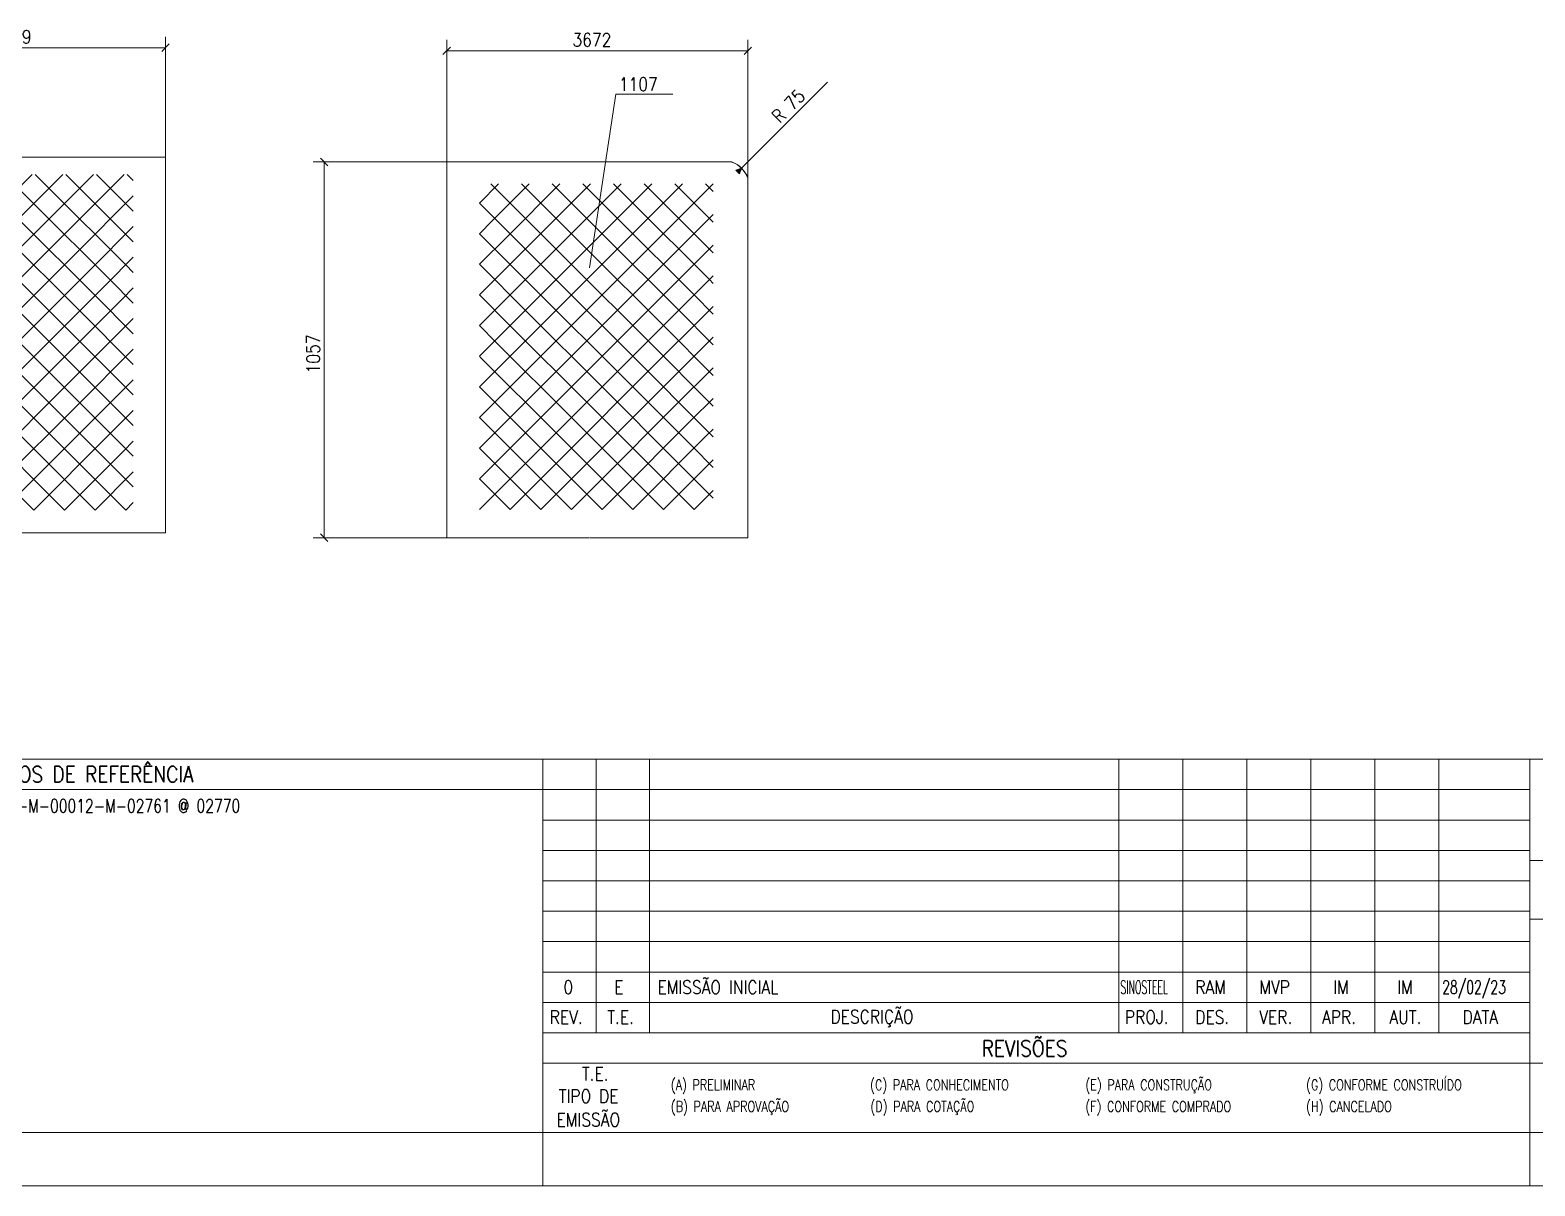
# Model space of a CAD drawing. Header units: millimetres. Extents: x 5 to 846, y 5 to 599.
# Drawn here: x 379.9 to 662, y 5 to 221.7 of the extents above; entities that cross this region are included whole.
import ezdxf

# ---------------------------------------------------------------- set-up
doc = ezdxf.new("R2010")
doc.units = ezdxf.units.MM
doc.linetypes.add('XKITLINE00', pattern=[0])
doc.linetypes.add('XKITLINE02', pattern=[4, 2, -2])
for name, color, linetype, lineweight in [('Cota', 4, 'Continuous', 0), ('Marca da peça', 2, 'Continuous', 0), ('Objeto gráfico', 3, 'Continuous', 0), ('Outro tipo de objeto', 7, 'Continuous', 0), ('Peça', 2, 'Continuous', 0)]:
    doc.layers.add(name, color=color, linetype=linetype, lineweight=lineweight)
doc.styles.add('ROMANS', font='ROMANS__.TTF')
doc.styles.add('SIMPLEX', font='SIMPLEX_.TTF')

# ---------------------------------------------------------------- blocks, each defined once
blk = doc.blocks.new('*A17')
at = {"layer": 'Peça', "color": 4, "linetype": 'XKITLINE00', "lineweight": 0}
for p, q in [((458, 196.99), (484.67, 196.99)), ((458, 196.99), (458, 126.54)), ((484.77, 196.99), (511.43, 196.99)), ((511.43, 196.99), (512.42, 196.5)), ((513.27, 195.82), (512.42, 196.5)), ((513.96, 194.96), (513.27, 195.82)), ((514.44, 193.98), (513.96, 194.96)), ((514.44, 126.54), (514.44, 193.98)), ((458, 126.54), (484.67, 126.54)), ((484.77, 126.54), (514.44, 126.54))]:
    blk.add_line(p, q, dxfattribs=at)
at = {"layer": 'Peça', "color": 7, "linetype": 'XKITLINE02', "lineweight": 0}
for p, q in [((512.42, 196.5), (513.27, 195.82)), ((513.27, 195.82), (513.96, 194.96))]:
    blk.add_line(p, q, dxfattribs=at)
blk = doc.blocks.new('*A80')
at = {"layer": 'Peça', "color": 4, "linetype": 'XKITLINE00', "lineweight": 0}
for p, q in [((351.86, 197.87), (350.87, 197.39)), ((378.52, 197.87), (351.86, 197.87)), ((405.29, 197.87), (378.62, 197.87)), ((405.29, 127.43), (405.29, 197.87)), ((349.33, 195.85), (348.85, 194.86)), ((348.85, 194.86), (348.85, 127.43)), ((350.02, 196.7), (349.33, 195.85)), ((350.87, 197.39), (350.02, 196.7)), ((348.85, 127.43), (378.52, 127.43)), ((378.62, 127.43), (405.29, 127.43))]:
    blk.add_line(p, q, dxfattribs=at)
at = {"layer": 'Peça', "color": 7, "linetype": 'XKITLINE02', "lineweight": 0}
for p, q in [((349.33, 195.85), (350.02, 196.7)), ((350.02, 196.7), (350.87, 197.39))]:
    blk.add_line(p, q, dxfattribs=at)
blk = doc.blocks.new('*A103')
at = {"layer": 'Objeto gráfico', "color": 2, "linetype": 'XKITLINE00', "lineweight": 0}
for p, q in [((464.13, 189.3), (467.72, 192.89)), ((467.46, 191.72), (466.29, 192.89)), ((466.55, 185.97), (473.46, 192.89)), ((469.43, 183.1), (479.21, 192.89)), ((484.47, 180.45), (472.04, 192.89)), ((472.3, 180.23), (484.96, 192.89)), ((487.35, 183.33), (477.79, 192.89)), ((490.22, 186.2), (483.53, 192.89)), ((493.09, 189.07), (489.28, 192.89)), ((489.32, 191.49), (490.71, 192.89)), ((492.19, 188.62), (496.45, 192.89)), ((495.97, 191.95), (495.03, 192.89)), ((495.06, 185.75), (502.2, 192.89)), ((507.96, 179.95), (495.97, 191.95)), ((497.94, 182.87), (507.94, 192.88)), ((507.96, 185.7), (500.78, 192.89)), ((507.96, 191.45), (506.52, 192.89)), ((464.58, 188.85), (464.13, 189.3)), ((481.6, 177.58), (467.46, 191.72)), ((475.17, 177.35), (489.32, 191.49)), ((507.24, 174.93), (493.09, 189.07)), ((478.73, 174.71), (464.58, 188.85)), ((478.05, 174.48), (492.19, 188.62)), ((504.36, 172.06), (490.22, 186.2)), ((500.81, 180), (507.96, 187.15)), ((464.13, 183.55), (466.55, 185.97)), ((475.85, 171.83), (464.13, 183.55)), ((480.92, 171.61), (495.06, 185.75)), ((464.13, 177.8), (469.43, 183.1)), ((483.79, 168.73), (497.94, 182.87)), ((501.49, 169.18), (487.35, 183.33)), ((503.68, 177.13), (507.96, 181.4)), ((464.13, 172.06), (472.3, 180.23)), ((472.98, 168.96), (464.13, 177.8)), ((498.62, 166.31), (484.47, 180.45)), ((486.67, 165.86), (500.81, 180)), ((464.13, 166.31), (475.17, 177.35)), ((495.74, 163.44), (481.6, 177.58)), ((489.54, 162.98), (503.68, 177.13)), ((506.56, 174.25), (507.96, 175.66)), ((507.96, 174.21), (507.24, 174.93)), ((464.13, 160.56), (478.05, 174.48)), ((492.87, 160.56), (478.73, 174.71)), ((492.42, 160.11), (506.56, 174.25)), ((470.1, 166.08), (464.13, 172.06)), ((466.78, 157.46), (480.92, 171.61)), ((489.99, 157.69), (475.85, 171.83)), ((495.29, 157.24), (507.96, 169.91)), ((507.96, 168.46), (504.36, 172.06)), ((469.65, 154.59), (483.79, 168.73)), ((487.12, 154.82), (472.98, 168.96)), ((507.96, 162.71), (501.49, 169.18)), ((467.23, 163.21), (464.13, 166.31)), ((484.25, 151.94), (470.1, 166.08)), ((472.53, 151.72), (486.67, 165.86)), ((498.16, 154.36), (507.96, 164.16)), ((507.96, 156.96), (498.62, 166.31)), ((481.37, 149.07), (467.23, 163.21)), ((475.4, 148.84), (489.54, 162.98)), ((507.96, 151.22), (495.74, 163.44)), ((464.36, 160.34), (464.13, 160.56)), ((478.5, 146.19), (464.36, 160.34)), ((478.27, 145.97), (492.42, 160.11)), ((507.01, 146.42), (492.87, 160.56)), ((501.04, 151.49), (507.96, 158.41)), ((464.13, 154.82), (466.78, 157.46)), ((481.15, 143.09), (495.29, 157.24)), ((504.14, 143.55), (489.99, 157.69)), ((475.63, 143.32), (464.13, 154.82)), ((464.13, 149.07), (469.65, 154.59)), ((484.02, 140.22), (498.16, 154.36)), ((501.26, 140.67), (487.12, 154.82)), ((503.91, 148.62), (507.96, 152.67)), ((464.13, 143.32), (472.53, 151.72)), ((498.39, 137.8), (484.25, 151.94)), ((486.89, 137.35), (501.04, 151.49)), ((472.75, 140.45), (464.13, 149.07)), ((464.13, 137.57), (475.4, 148.84)), ((495.52, 134.93), (481.37, 149.07)), ((489.77, 134.47), (503.91, 148.62)), ((506.78, 145.74), (507.96, 146.92)), ((464.13, 131.83), (478.27, 145.97)), ((492.64, 132.05), (478.5, 146.19)), ((492.87, 131.83), (506.78, 145.74)), ((507.96, 145.47), (507.01, 146.42)), ((469.88, 137.57), (464.13, 143.32)), ((469.88, 131.83), (481.15, 143.09)), ((487.12, 131.83), (475.63, 143.32)), ((498.62, 131.83), (507.96, 141.17)), ((507.96, 139.72), (504.14, 143.55)), ((481.37, 131.83), (472.75, 140.45)), ((475.63, 131.83), (484.02, 140.22)), ((507.96, 133.98), (501.26, 140.67)), ((467, 134.7), (464.13, 137.57)), ((475.63, 131.83), (469.88, 137.57)), ((481.37, 131.83), (486.89, 137.35)), ((504.36, 131.83), (498.39, 137.8)), ((504.36, 131.83), (507.96, 135.42)), ((469.88, 131.83), (467, 134.7)), ((487.12, 131.83), (489.77, 134.47)), ((498.62, 131.83), (495.52, 134.93)), ((492.87, 131.83), (492.64, 132.05))]:
    blk.add_line(p, q, dxfattribs=at)
blk = doc.blocks.new('*A128')
at = {"layer": 'Objeto gráfico', "color": 2, "linetype": 'XKITLINE00', "lineweight": 0}
for p, q in [((351.86, 189.2), (357.32, 194.66)), ((355.19, 191.62), (352.15, 194.66)), ((354.28, 185.87), (363.07, 194.66)), ((357.16, 183), (368.82, 194.66)), ((358.06, 194.49), (357.89, 194.66)), ((375.08, 183.23), (363.64, 194.66)), ((377.95, 186.1), (369.39, 194.66)), ((374.17, 194.27), (374.57, 194.66)), ((380.82, 188.97), (375.14, 194.66)), ((377.05, 191.39), (380.31, 194.66)), ((379.92, 188.52), (386.06, 194.66)), ((383.7, 191.85), (380.88, 194.66)), ((382.79, 185.65), (391.81, 194.66)), ((385.67, 182.77), (397.56, 194.66)), ((399.26, 182.03), (386.63, 194.66)), ((399.26, 187.78), (392.38, 194.66)), ((399.26, 193.53), (398.13, 194.66)), ((372.2, 180.35), (358.06, 194.49)), ((360.03, 180.13), (374.17, 194.27)), ((397.84, 177.7), (383.7, 191.85)), ((352.31, 188.75), (351.86, 189.2)), ((369.33, 177.48), (355.19, 191.62)), ((362.9, 177.25), (377.05, 191.39)), ((388.54, 179.9), (399.26, 190.62)), ((366.46, 174.6), (352.31, 188.75)), ((365.78, 174.38), (379.92, 188.52)), ((394.97, 174.83), (380.82, 188.97)), ((351.86, 183.45), (354.28, 185.87)), ((363.58, 171.73), (351.86, 183.45)), ((368.65, 171.5), (382.79, 185.65)), ((392.09, 171.96), (377.95, 186.1)), ((391.41, 177.03), (399.26, 184.87)), ((351.86, 177.7), (357.16, 183)), ((371.52, 168.63), (385.67, 182.77)), ((389.22, 169.08), (375.08, 183.23)), ((351.86, 171.96), (360.03, 180.13)), ((360.71, 168.86), (351.86, 177.7)), ((386.35, 166.21), (372.2, 180.35)), ((374.4, 165.76), (388.54, 179.9)), ((394.29, 174.15), (399.26, 179.12)), ((399.26, 176.29), (397.84, 177.7)), ((351.86, 166.21), (362.9, 177.25)), ((383.47, 163.34), (369.33, 177.48)), ((377.27, 162.88), (391.41, 177.03)), ((351.86, 160.46), (365.78, 174.38)), ((380.6, 160.46), (366.46, 174.6)), ((380.15, 160.01), (394.29, 174.15)), ((399.26, 170.54), (394.97, 174.83)), ((397.16, 171.28), (399.26, 173.38)), ((357.84, 165.98), (351.86, 171.96)), ((354.51, 157.36), (368.65, 171.5)), ((377.72, 157.59), (363.58, 171.73)), ((383.02, 157.14), (397.16, 171.28)), ((399.26, 164.79), (392.09, 171.96)), ((357.38, 154.49), (371.52, 168.63)), ((374.85, 154.72), (360.71, 168.86)), ((385.89, 154.26), (399.26, 167.63)), ((399.26, 159.04), (389.22, 169.08)), ((354.96, 163.11), (351.86, 166.21)), ((371.98, 151.84), (357.84, 165.98)), ((360.26, 151.62), (374.4, 165.76)), ((399.26, 153.3), (386.35, 166.21)), ((369.1, 148.97), (354.96, 163.11)), ((363.13, 148.74), (377.27, 162.88)), ((397.61, 149.19), (383.47, 163.34)), ((388.77, 151.39), (399.26, 161.88)), ((352.09, 160.24), (351.86, 160.46)), ((366.23, 146.09), (352.09, 160.24)), ((366, 145.87), (380.15, 160.01)), ((394.74, 146.32), (380.6, 160.46)), ((351.86, 154.72), (354.51, 157.36)), ((368.88, 142.99), (383.02, 157.14)), ((391.87, 143.45), (377.72, 157.59)), ((391.64, 148.52), (399.26, 156.13)), ((363.36, 143.22), (351.86, 154.72)), ((351.86, 148.97), (357.38, 154.49)), ((371.75, 140.12), (385.89, 154.26)), ((388.99, 140.57), (374.85, 154.72)), ((351.86, 143.22), (360.26, 151.62)), ((386.12, 137.7), (371.98, 151.84)), ((374.62, 137.25), (388.77, 151.39)), ((394.51, 145.64), (399.26, 150.39)), ((360.48, 140.35), (351.86, 148.97)), ((351.86, 137.47), (363.13, 148.74)), ((383.25, 134.83), (369.1, 148.97)), ((377.5, 134.37), (391.64, 148.52)), ((399.26, 147.55), (397.61, 149.19)), ((351.86, 131.73), (366, 145.87)), ((380.37, 131.95), (366.23, 146.09)), ((380.6, 131.73), (394.51, 145.64)), ((399.26, 141.8), (394.74, 146.32)), ((397.39, 142.77), (399.26, 144.64)), ((357.61, 137.47), (351.86, 143.22)), ((357.61, 131.73), (368.88, 142.99)), ((374.85, 131.73), (363.36, 143.22)), ((386.35, 131.73), (397.39, 142.77)), ((399.26, 136.05), (391.87, 143.45)), ((369.1, 131.73), (360.48, 140.35)), ((363.36, 131.73), (371.75, 140.12)), ((397.84, 131.73), (388.99, 140.57)), ((392.09, 131.73), (399.26, 138.89)), ((354.74, 134.6), (351.86, 137.47)), ((363.36, 131.73), (357.61, 137.47)), ((369.1, 131.73), (374.62, 137.25)), ((392.09, 131.73), (386.12, 137.7)), ((357.61, 131.73), (354.74, 134.6)), ((374.85, 131.73), (377.5, 134.37)), ((386.35, 131.73), (383.25, 134.83)), ((397.84, 131.73), (399.26, 133.14)), ((380.6, 131.73), (380.37, 131.95))]:
    blk.add_line(p, q, dxfattribs=at)
blk = doc.blocks.new('*A189')
at = {"layer": 'Cota', "color": 7, "linetype": 'XKITLINE00', "lineweight": 0}
for p, q in [((434.32, 197.7), (435.73, 196.28)), ((484.73, 196.99), (432.98, 196.99)), ((435.03, 126.54), (435.03, 196.99)), ((434.32, 127.25), (435.73, 125.83)), ((458, 126.54), (432.98, 126.54))]:
    blk.add_line(p, q, dxfattribs=at)
at = {"layer": 'Cota', "color": 3}
for p in [(435.03, 196.99), (435.03, 126.54)]:
    blk.add_point(p, dxfattribs=at)
at = {"layer": 'Cota', "color": 3, "style": 'SIMPLEX', "width": 0.85}
blk.add_text('1057', height=2.5, rotation=90.0002, dxfattribs=at).set_placement((434.23, 157.36))
blk = doc.blocks.new('*A190')
at = {"layer": 'Cota'}
blk.add_hatch(color=7, dxfattribs=at).paths.add_polyline_path([(512.21, 195.46), (513.27, 195.82), (512.91, 194.76)], flags=17)
at = {"layer": 'Cota', "color": 7, "linetype": 'XKITLINE00', "lineweight": 0}
for p, q in [((513.27, 195.82), (529.4, 211.95)), ((512.21, 195.46), (513.27, 195.82)), ((512.91, 194.76), (512.21, 195.46)), ((512.91, 194.76), (513.27, 195.82))]:
    blk.add_line(p, q, dxfattribs=at)
blk.add_arc((509.72, 192.26), 5.03, 19.9788, 70.0212, dxfattribs=at)
at = {"layer": 'Cota', "color": 3, "style": 'SIMPLEX', "width": 0.85}
blk.add_text('R 75', height=2.5, rotation=45.0001, dxfattribs=at).set_placement((520.45, 204.13))
blk = doc.blocks.new('*A191')
at = {"layer": 'Cota', "color": 7, "linetype": 'XKITLINE00', "lineweight": 0}
for p, q in [((458.71, 218.55), (457.29, 217.14)), ((458, 196.99), (458, 219.89)), ((458, 217.84), (514.44, 217.84)), ((515.15, 218.55), (513.73, 217.14)), ((514.44, 193.98), (514.44, 219.89))]:
    blk.add_line(p, q, dxfattribs=at)
at = {"layer": 'Cota', "color": 3}
for p in [(458, 217.84), (514.44, 217.84)]:
    blk.add_point(p, dxfattribs=at)
at = {"layer": 'Cota', "color": 3, "style": 'SIMPLEX', "width": 0.85}
blk.add_text('3672', height=2.5, dxfattribs=at).set_placement((481.58, 218.64))
blk = doc.blocks.new('*A192')
at = {"layer": 'Marca da peça', "color": 7, "linetype": 'XKITLINE00', "lineweight": 0}
for p, q in [((484.76, 177.15), (489.68, 209.73)), ((489.68, 209.73), (500.42, 209.73))]:
    blk.add_line(p, q, dxfattribs=at)
at = {"layer": 'Marca da peça', "color": 4, "style": 'ROMANS', "width": 0.85}
blk.add_text('1107', height=2.5, dxfattribs=at).set_placement((490.28, 210.33))
blk = doc.blocks.new('*A405')
at = {"layer": 'Cota', "color": 7, "linetype": 'XKITLINE00', "lineweight": 0}
for p, q in [((348.85, 194.86), (348.85, 220.47)), ((405.29, 197.87), (405.29, 220.47)), ((349.56, 219.13), (348.14, 217.72)), ((348.85, 218.42), (405.29, 218.42)), ((406, 219.13), (404.58, 217.72))]:
    blk.add_line(p, q, dxfattribs=at)
at = {"layer": 'Cota', "color": 3}
for p in [(348.85, 218.42), (405.29, 218.42)]:
    blk.add_point(p, dxfattribs=at)
at = {"layer": 'Cota', "color": 3, "style": 'SIMPLEX', "width": 0.85}
blk.add_text('1719', height=2.5, dxfattribs=at).set_placement((372.89, 219.22))

msp = doc.modelspace()

# ---------------------------------------------------------------- linework, layer by layer
at = {"layer": 'Outro tipo de objeto', "color": 5, "linetype": 'XKITLINE00', "lineweight": 0}
for p, q in [((30, 85), (836, 85)), ((476, 15), (476, 85)), ((661, 15), (661, 85)), ((661, 66), (836, 66)), ((661, 55), (836, 55)), ((661, 28), (836, 28))]:
    msp.add_line(p, q, dxfattribs=at)
at = {"layer": 'Outro tipo de objeto', "color": 3, "linetype": 'XKITLINE00', "lineweight": 0}
for p, q in [((486, 33.7), (486, 85)), ((496, 33.7), (496, 85)), ((584, 85), (584, 33.7)), ((596, 85), (596, 33.7)), ((608, 85), (608, 33.7)), ((620, 85), (620, 33.7)), ((632, 85), (632, 33.7)), ((644, 85), (644, 33.7))]:
    msp.add_line(p, q, dxfattribs=at)
at = {"layer": 'Outro tipo de objeto', "color": 4, "linetype": 'XKITLINE00', "lineweight": 0}
for p, q in [((30, 79.3), (476, 79.3)), ((476, 39.4), (661, 39.4)), ((476, 33.7), (661, 33.7)), ((476, 28), (661, 28))]:
    msp.add_line(p, q, dxfattribs=at)
at = {"layer": 'Outro tipo de objeto', "color": 7, "linetype": 'XKITLINE00', "lineweight": 0}
for p, q in [((476, 79.3), (661, 79.3)), ((476, 73.6), (661, 73.6)), ((476, 67.9), (661, 67.9)), ((476, 62.2), (661, 62.2)), ((476, 56.5), (661, 56.5)), ((476, 50.8), (661, 50.8)), ((476, 45.1), (661, 45.1)), ((5.04, 5.04), (846, 5.04))]:
    msp.add_line(p, q, dxfattribs=at)
at = {"layer": 'Outro tipo de objeto', "color": 6, "linetype": 'XKITLINE00', "lineweight": 0}
msp.add_line((30, 15), (836, 15), dxfattribs=at)
at = {"layer": 'Outro tipo de objeto', "color": 2, "linetype": 'XKITLINE00', "lineweight": 0}
for p, q in [((476, 15), (476, 5)), ((661, 15), (661, 5))]:
    msp.add_line(p, q, dxfattribs=at)

# ---------------------------------------------------------------- block references
at = {"lineweight": 0}
for name in ['*A405', '*A191', '*A192', '*A190', '*A80', '*A189', '*A128', '*A17', '*A103']:
    msp.add_blockref(name, (0, 0), dxfattribs=at)

# ---------------------------------------------------------------- texts
at = {"layer": 'Outro tipo de objeto', "color": 5, "style": 'SIMPLEX', "width": 0.85}
for s, p in [('DOCUMENTOS DE REFERÊNCIA', (359.52, 80.68)), ('REVISÕES', (558.29, 29.29))]:
    msp.add_text(s, height=3, dxfattribs=at).set_placement(p)
at = {"layer": 'Outro tipo de objeto', "color": 3}
for s, height, style, width, p in [('1 - PARA ARRANJO GERAL VER DES.: DF-0000CF-M-00012-M-02761 @ 02770', 2.5, 'ROMANS', 0.765, (312.5, 75)), ('0', 2.5, 'ROMANS', 0.85, (479.88, 41)), ('E', 2.5, 'ROMANS', 0.85, (489.38, 41)), ('EMISSÃO INICIAL', 2.5, 'ROMANS', 0.85, (497.5, 41)), ('SINOSTEEL', 2.5, 'ROMANS', 0.51, (584.29, 41)), ('RAM', 2.5, 'ROMANS', 0.85, (598.32, 41)), ('MVP', 2.5, 'ROMANS', 0.85, (610.32, 41)), ('IM', 2.5, 'ROMANS', 0.85, (624.15, 41)), ('IM', 2.5, 'ROMANS', 0.85, (636.15, 41)), ('28/02/23', 2.5, 'ROMANS', 0.68, (644.6, 41)), ('(E) PARA CONSTRUÇÃO', 2, 'SIMPLEX', 0.765, (577.71, 22.95)), ('(G) CONFORME CONSTRUÍDO', 2, 'SIMPLEX', 0.765, (619.09, 22.95)), ('(A) PRELIMINAR', 2, 'SIMPLEX', 0.765, (500.02, 22.95)), ('(C) PARA CONHECIMENTO', 2, 'SIMPLEX', 0.765, (537.36, 22.95)), ('(B) PARA APROVAÇÃO', 2, 'SIMPLEX', 0.765, (500.02, 18.89)), ('(D) PARA COTAÇÃO', 2, 'SIMPLEX', 0.765, (537.43, 18.89)), ('(F) CONFORME COMPRADO', 2, 'SIMPLEX', 0.765, (577.71, 18.89)), ('(H) CANCELADO', 2, 'SIMPLEX', 0.765, (619.09, 18.89))]:
    msp.add_text(s, height=height, dxfattribs=dict(at, style=style, width=width)).set_placement(p)
at = {"layer": 'Outro tipo de objeto', "color": 4, "style": 'SIMPLEX', "width": 0.85}
for s, p in [('REV.', (477.31, 35.41)), ('T.E.', (488.09, 35.41)), ('DESCRIÇÃO', (529.94, 35.48)), ('PROJ.', (585.12, 35.41)), ('DES.', (598.31, 35.41)), ('VER.', (610.31, 35.41)), ('APR.', (622.07, 35.41)), ('AUT.', (634.69, 35.41)), ('DATA', (648.42, 35.41)), ('T.E.', (483.34, 24.77)), ('TIPO DE', (479, 20.57)), ('EMISSÃO', (478.58, 16.17))]:
    msp.add_text(s, height=2.5, dxfattribs=at).set_placement(p)

doc.saveas('drawing.dxf')
